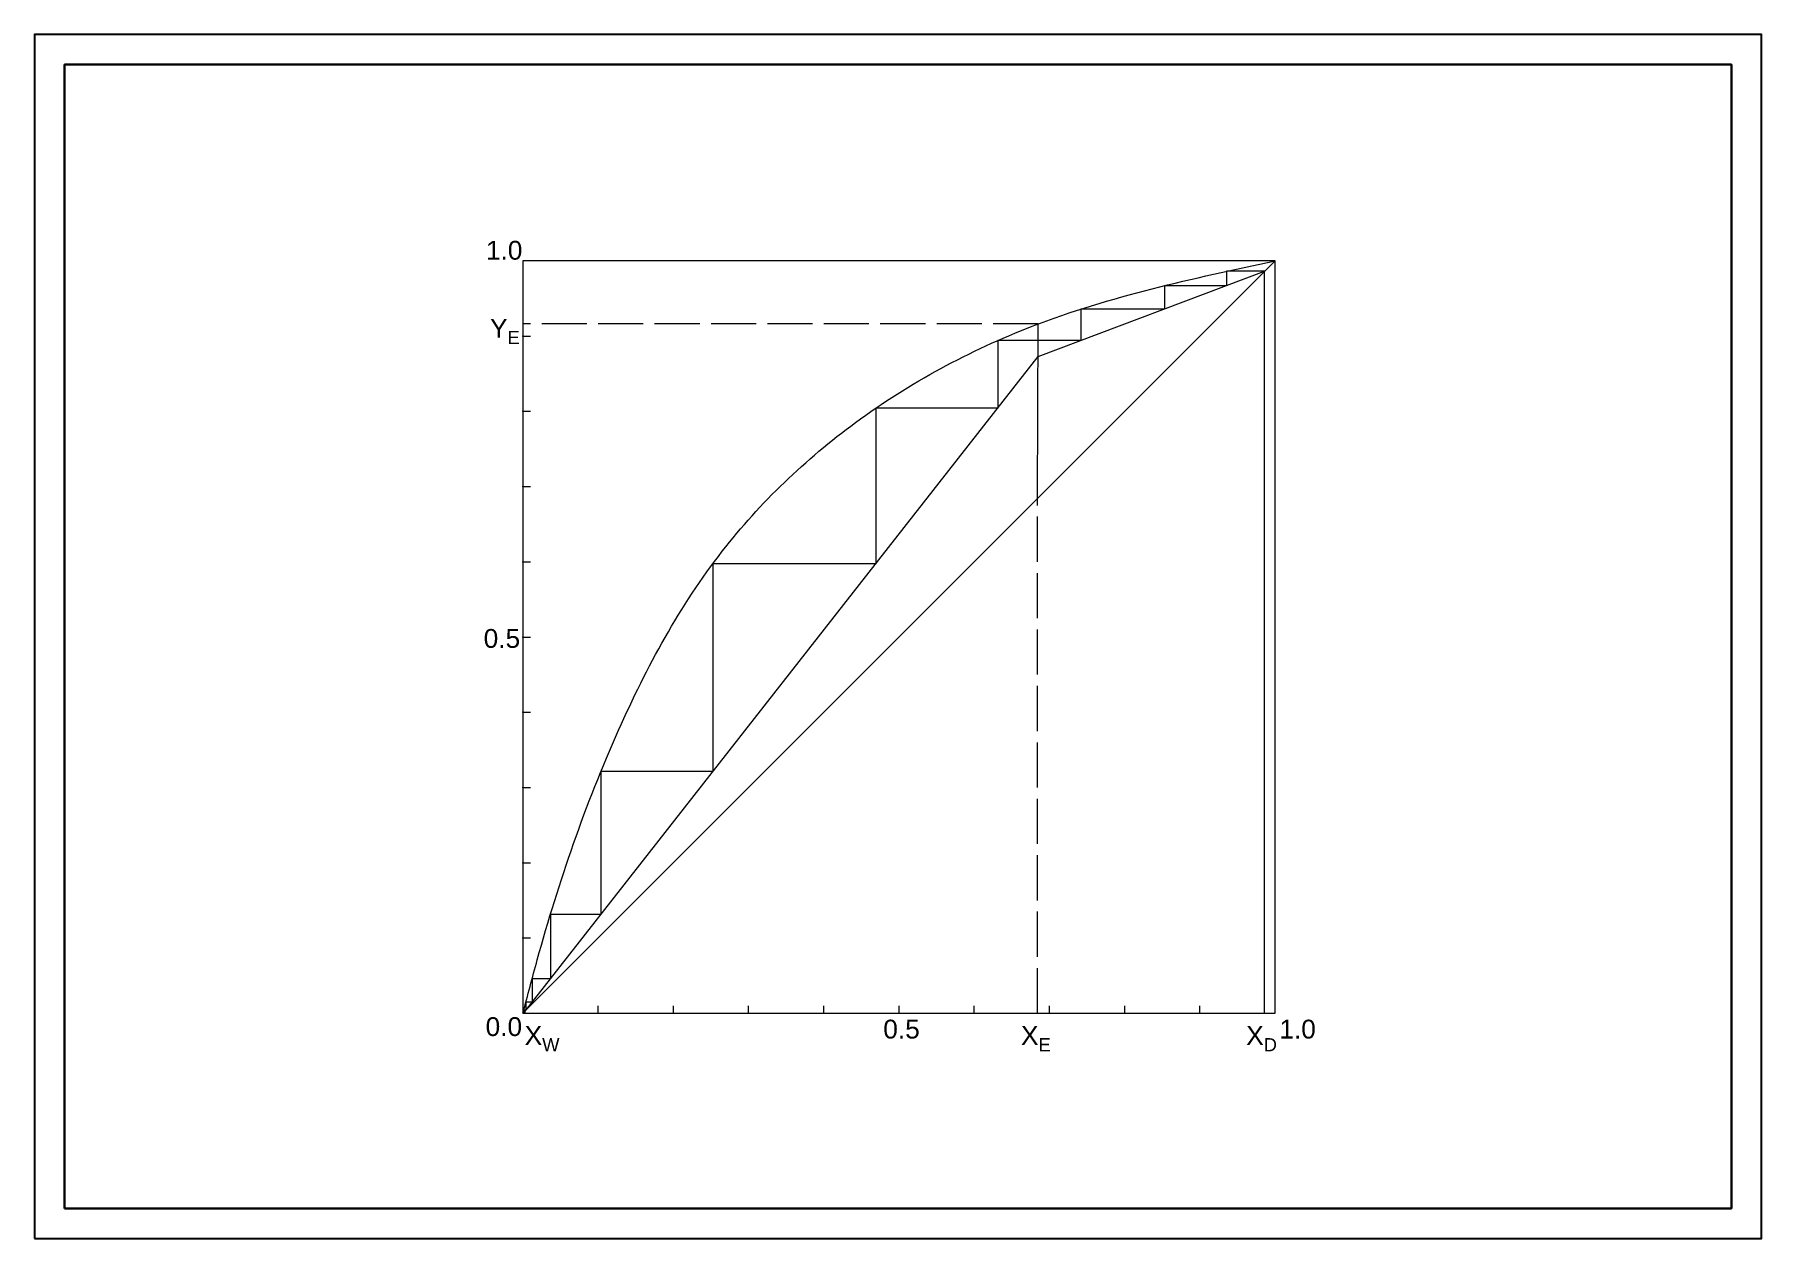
# Model space of a CAD drawing. Header units: millimetres. Extents: x 1314 to 1544, y 621 to 781.
import ezdxf

# ---------------------------------------------------------------- set-up
doc = ezdxf.new("R2010")
doc.units = ezdxf.units.MM
doc.header["$LTSCALE"] = 0.5
doc.linetypes.add('ACAD_ISO02W100', pattern=[15, 12, -3])
doc.layers.add('图框粗线', color=7, linetype='Continuous', lineweight=30)
doc.layers.add('细线', color=7, linetype='Continuous', lineweight=9)
doc.layers.add('细实线', color=7, linetype='Continuous')
doc.styles.get("Standard").update_dxf_attribs({"font": 'arial.ttf'})

# ---------------------------------------------------------------- blocks, each defined once
blk = doc.blocks.new('A4图框和标题栏')
at = {"layer": '图框粗线'}
blk.add_lwpolyline([(2074.2, 937.92), (2351.2, 937.92), (2351.2, 1127.92), (2074.2, 1127.92)], close=True, dxfattribs=at)
at = {"layer": '细实线'}
blk.add_lwpolyline([(2069.2, 932.92), (2356.2, 932.92), (2356.2, 1132.92), (2069.2, 1132.92)], close=True, dxfattribs=at)

msp = doc.modelspace()

# ---------------------------------------------------------------- linework, layer by layer
at = {"layer": '细线'}
for p, q in [((1379.14, 650.5), (1479.14, 750.5)), ((1479.14, 750.5), (1379.14, 750.5)), ((1379.14, 750.5), (1379.14, 650.5)), ((1447.62, 737.76), (1477.74, 749.1)), ((1477.74, 650.5), (1477.74, 749.1)), ((1479.14, 650.5), (1479.14, 750.5)), ((1447.54, 718.9), (1447.64, 742.1)), ((1379.14, 740.5), (1380.14, 740.5)), ((1379.43, 650.79), (1447.62, 737.76)), ((1379.14, 730.5), (1380.14, 730.5)), ((1379.14, 720.5), (1380.14, 720.5)), ((1379.14, 710.5), (1380.14, 710.5)), ((1379.14, 700.5), (1380.14, 700.5)), ((1379.14, 690.5), (1380.14, 690.5)), ((1379.14, 680.5), (1380.14, 680.5)), ((1379.14, 670.5), (1380.14, 670.5)), ((1379.14, 660.5), (1380.14, 660.5)), ((1379.14, 650.5), (1479.14, 650.5)), ((1379.43, 650.5), (1379.43, 650.79)), ((1389.14, 650.5), (1389.14, 651.5)), ((1399.14, 650.5), (1399.14, 651.5)), ((1409.14, 650.5), (1409.14, 651.5)), ((1419.14, 650.5), (1419.14, 651.5)), ((1429.14, 650.5), (1429.14, 651.5)), ((1439.14, 650.5), (1439.14, 651.5)), ((1449.14, 650.5), (1449.14, 651.5)), ((1459.14, 650.5), (1459.14, 651.5)), ((1469.14, 650.5), (1469.14, 651.5))]:
    msp.add_line(p, q, dxfattribs=at)
at = {"layer": '细线', "linetype": 'ACAD_ISO02W100'}
for p, q in [((1447.64, 742.1), (1379.14, 742.1)), ((1447.54, 650.5), (1447.54, 718.9))]:
    msp.add_line(p, q, dxfattribs=at)
at = {"layer": '细线'}
msp.add_lwpolyline([(1477.74, 749.1), (1472.66, 749.1), (1472.66, 747.18), (1464.41, 747.18), (1464.41, 744.08), (1453.32, 744.08), (1453.32, 739.9), (1442.26, 739.9), (1442.26, 730.91), (1426.05, 730.91), (1426.05, 710.24), (1404.39, 710.24), (1404.39, 682.61), (1389.5, 682.61), (1389.5, 663.63), (1382.79, 663.63), (1382.79, 655.07), (1380.35, 655.07), (1380.35, 651.96), (1379.53, 651.96), (1379.53, 650.91), (1379.25, 650.91), (1379.25, 650.61)], dxfattribs=at)
msp.add_spline([(1379.14, 650.5), (1381.04, 657.6), (1391.84, 688.1), (1405.64, 711.9), (1423.34, 729), (1446.84, 741.8), (1479.14, 750.5)], degree=3, dxfattribs=at)
for p in [(1379.14, 740.5), (1379.14, 730.5), (1379.14, 720.5), (1379.14, 710.5), (1379.14, 700.5), (1379.14, 690.5), (1379.14, 680.5), (1379.14, 670.5), (1379.14, 660.5), (1389.14, 650.5), (1399.14, 650.5), (1409.14, 650.5), (1419.14, 650.5), (1429.14, 650.5), (1439.14, 650.5), (1449.14, 650.5), (1459.14, 650.5), (1469.14, 650.5)]:
    msp.add_point(p, dxfattribs=at)

# ---------------------------------------------------------------- block references
at = {"xscale": 0.8, "yscale": 0.8, "zscale": 0.8}
msp.add_blockref('A4图框和标题栏', (-341.16, -125.77), dxfattribs=at)

# ---------------------------------------------------------------- texts
at = {"layer": '细线', "char_height": 2.5, "attachment_point": 1}
for s, heights, insert in [('\\A1;\\pt2.5;1.0', [2.5], (1374.21, 753.15)), ('\\A1;\\pt2.5;Y{\\H0.7x;\\S ^ E;}', [0], (1374.76, 743.63)), ('\\A1;\\pt2.5;0.5', [2.5], (1373.91, 701.56)), ('\\A1;\\pt2.5;0.0', [2.5], (1374.17, 649.97)), ('\\A1;\\pt2.5;X{\\H0.7x;\\S ^ W;}', [2.5], (1379.36, 649.64)), ('\\A1;\\pt2.5;0.5', [2.5], (1427.04, 649.64)), ('\\A1;\\pt2.5;X{\\H0.7x;\\S ^ E;}', [0], (1445.35, 649.64)), ('\\A1;\\pt2.5;X{\\H0.7x;\\S ^ D;}', [0], (1475.29, 649.64)), ('\\A1;\\pt2.5;1.0', [2.5], (1479.7, 649.64))]:
    msp.add_mtext_dynamic_manual_height_columns(s, width=2.5, gutter_width=12.5, heights=heights, dxfattribs=dict(at, insert=insert))

doc.saveas('drawing.dxf')
